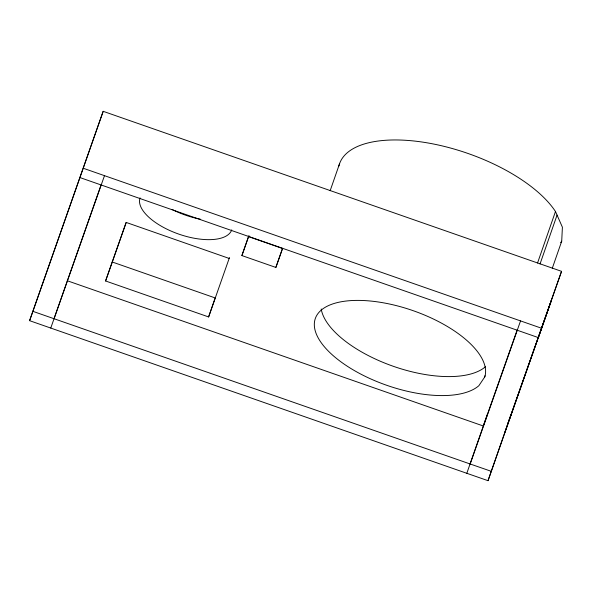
<?xml version="1.0" encoding="UTF-8"?>
<svg xmlns="http://www.w3.org/2000/svg" width="592" height="592" viewBox="0 0 592 592"><rect width="100%" height="100%" fill="white"/><g stroke="black" fill="none" stroke-linecap="round" stroke-linejoin="round"><path stroke-width="0.89" d="M552.292 268.257L561.712 241.196L562.4 227.202L555.474 211.514A117.638 51.941 19.2 0 0 435.867 144.492A117.638 51.941 19.2 0 0 338.868 166.086M466.814 473.297L488.023 480.682L561.549 271.336L103.178 111.318L29.6 320.672L466.814 473.297L487.438 414.178M488.023 480.682L508.595 421.563M29.6 320.672L103.178 111.318M54.042 318.725L100.958 185.229M229.481 257.527L208.613 316.942L105.576 280.971L126.14 222.422L229.237 258.452M208.613 316.942L215.222 297.954L112.191 261.982M241.899 255.581L248.507 236.593L282.488 248.455L275.872 267.443L241.899 255.581L248.966 235.542M330.158 190.713L339.579 163.651M484.397 377.467L484.996 375.742M537.536 263.018L555.474 211.514M540.03 263.988L557.057 215.103M508.891 420.72L511.096 414.393M50.757 328.057L104.495 175.669M105.576 280.971L126.207 222.481M275.872 267.443L282.636 248.277M517.319 329.611L483.324 425.996L67.273 280.749M32.893 311.34L470.152 463.987L520.553 320.908M507.803 423.724L561.549 271.336M504.806 432.471L551.64 299.656L538.417 337.625L80.053 177.607M560.683 242.616L561.712 241.196M470.152 463.987L491.316 471.328M83.346 168.283L541.71 328.294M231.731 229.881A48.551 21.438 19.2 0 1 178.762 234.099A48.551 21.438 19.2 0 1 140.052 197.883M200.244 219.136A48.551 21.438 19.2 0 1 172.072 209.442M485.484 366.7A89.629 39.575 19.2 0 1 393.036 366.196A89.629 39.575 19.2 0 1 321.212 308.994M484.796 376.882L478.876 385.688A89.629 39.575 19.2 0 1 336.463 358.397A89.629 39.575 19.2 0 1 374.699 301.498A89.629 39.575 19.2 0 1 484.796 376.882"/></g></svg>
